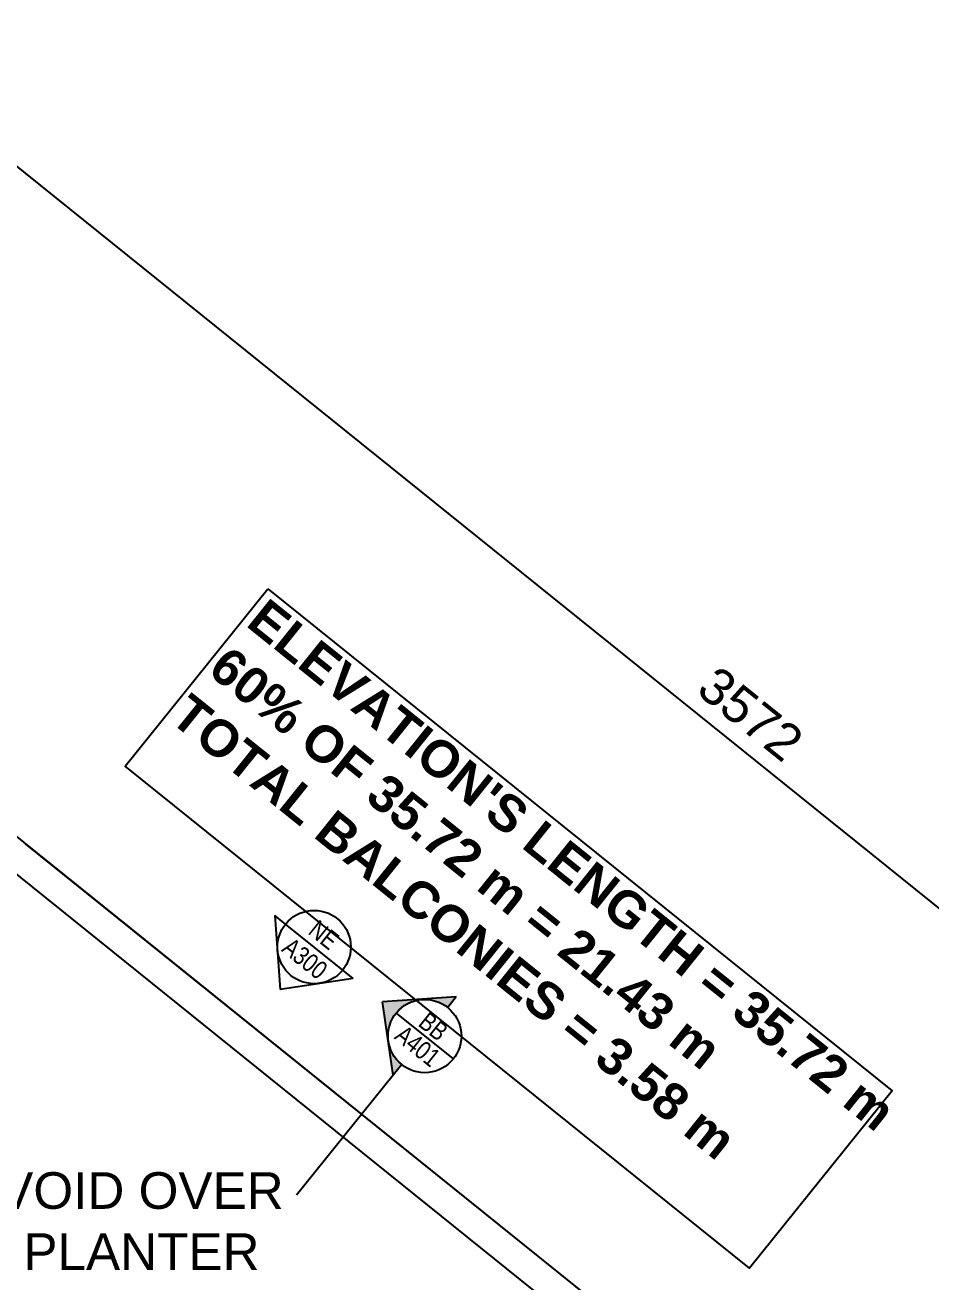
# Model space of a CAD drawing. Extents: x -0.9 to 45.6, y -8.7 to 61.5.
# Drawn here: x 26.2 to 32.38, y 46.58 to 55.15 of the extents above; entities that cross this region are included whole.
import ezdxf
from ezdxf.enums import TextEntityAlignment as Align

# ---------------------------------------------------------------- set-up
doc = ezdxf.new("R2010")
doc.units = 0
doc.header["$MEASUREMENT"] = 0
doc.header["$PDMODE"] = 35
doc.header["$PDSIZE"] = 0.3
doc.layers.get('0').update_dxf_attribs({"linetype": 'CONTINUOUS'})
doc.layers.get('DEFPOINTS').update_dxf_attribs({"linetype": 'CONTINUOUS'})
for name, color, linetype in [('60%', 7, 'CONTINUOUS'), ('A-ANNO-ELTAG', 7, 'CONTINUOUS'), ('A-ANNO-SECT-TAG', 7, 'CONTINUOUS'), ('a-dim', 3, 'CONTINUOUS'), ('A-NOMENCLATURE', 3, 'CONTINUOUS'), ('A-PROJECTION', 9, 'CONTINUOUS'), ('Parcelle$0$N-PLOT', 5, 'CONTINUOUS')]:
    doc.layers.add(name, color=color, linetype=linetype)
doc.styles.add('A100-STEXT', font='arial.ttf', dxfattribs={"height": 0.25})
doc.styles.add('BLOCK', font='arial.ttf', dxfattribs={"width": 0.8, "height": 0.25})
doc.styles.add('STYLE1', font='arial.ttf')
doc.dimstyles.new('A100-DIM', dxfattribs={"dimtxt": 0.25, "dimasz": 0.2, "dimexe": 0.1, "dimexo": 0.3, "dimgap": 0.1, "dimtad": 1, "dimlfac": 100, "dimrnd": 0.5, "dimdsep": 46, "dimtxsty": 'A100-STEXT', "dimblk1": 'OBLIQUE', "dimblk2": 'OBLIQUE', "dimsah": 1, "dimcen": -0.05, "dimdle": 0.1, "dimclrd": 15, "dimclre": 15, "dimclrt": 256, "dimadec": 0, "dimazin": 0, "dimtfac": 0.28, "dimtix": 1, "dimtmove": 2, "dimatfit": 3, "dimldrblk": 'OBLIQUE', "dimfxl": 1, "dimtolj": 1, "dimarcsym": 0})
doc.dimstyles.new('dim-law', dxfattribs={"dimtxt": 0.25, "dimasz": 0.2, "dimexe": 0.1, "dimexo": 0.3, "dimgap": 0.1, "dimtad": 1, "dimlfac": 100, "dimdsep": 46, "dimtxsty": 'A100-STEXT', "dimblk1": 'OBLIQUE', "dimblk2": 'OBLIQUE', "dimsah": 1, "dimcen": -0.05, "dimdle": 0.1, "dimclrd": 15, "dimclre": 15, "dimclrt": 256, "dimadec": 0, "dimazin": 0, "dimtfac": 0.28, "dimtix": 1, "dimtmove": 2, "dimatfit": 3, "dimldrblk": 'OBLIQUE', "dimfxl": 0.1, "dimtolj": 1, "dimarcsym": 0})

# ---------------------------------------------------------------- blocks, each defined once
blk = doc.blocks.new('SCT_TAG_L')
h = blk.add_hatch(color=256)
h.paths.add_polyline_path([(-0.3708, 0.3425), (0, 0.6851), (0, 0.5925, 0.755389), (-0.1315, 0.1299), (-0.1315, 0.1214)])
h.paths.add_polyline_path([(-0.1315, 0.1214), (-0.1315, 0.1299, 0.139348), (0, 0.0925), (0, 0)])
for p, q in [((0, 0.6851), (-0.3708, 0.3425)), ((0, 0.6851), (0, 0.5925)), ((0, 0), (-0.3708, 0.3425)), ((0, 0.0925), (0, 0)), ((0, 0), (0, -1.0515))]:
    blk.add_line(p, q)
at = {"ltscale": 4}
blk.add_line((-0.25, 0.3425), (0.25, 0.3425), dxfattribs=at)
blk.add_circle((0, 0.3425), 0.25)
at = {"color": 7, "style": 'BLOCK', "width": 0.8}
for tag, p in [('SCT.NO.', (0.0059, 0.4306)), ('DWG', (0.0059, 0.2601))]:
    blk.add_attdef(tag, text='', height=0.125, dxfattribs=at).set_placement(p, align=Align.MIDDLE)
blk = doc.blocks.new('ELTAG_D')
for p, q in [((0.005, 0), (-0.005, 0)), ((0.00685, 0), (0, -0.00742)), ((0.00685, 0), (0.005, 0)), ((-0.00685, 0), (0, -0.00742)), ((-0.005, 0), (-0.00685, 0))]:
    blk.add_line(p, q)
blk.add_circle((0, 0), 0.005)
at = {"color": 7, "style": 'BLOCK', "width": 0.8}
for tag, p in [('ELV.NO.', (0, 0.00213)), ('DWG', (0, -0.00199))]:
    blk.add_attdef(tag, text='', height=0.0025, rotation=0, dxfattribs=at).set_placement(p, align=Align.MIDDLE)
blk = doc.blocks.new('A$C0D575FD1')
at = {"layer": 'A-ANNO-ELTAG', "xscale": 49.99999999999999, "yscale": 50.00000000000001, "zscale": 50, "rotation": 321.1937092980801}
blk.add_blockref('ELTAG_D', (28.172, 48.8617), dxfattribs=at).add_auto_attribs({'ELV.NO.': 'NE', 'DWG': 'A300'})
at = {"layer": 'A-ANNO-SECT-TAG', "rotation": 321.193709363212}
blk.add_blockref('SCT_TAG_L', (28.7117, 47.9881), dxfattribs=at).add_auto_attribs({'SCT.NO.': 'BB', 'DWG': 'A401'})
blk = doc.blocks.new('_OBLIQUE')
at = {"color": 0, "linetype": 'ByBlock'}
blk.add_line((-0.5, -0.5), (0.5, 0.5), dxfattribs=at)
blk = doc.blocks.new('*D233')
at = {"layer": 'a-dim', "color": 15, "lineweight": -2}
for p, q in [((29.0856, 43.6432), (24.4022, 47.4096)), ((24.5477, 47.431), (24.5428, 47.4249)), ((29.0753, 43.79), (29.0704, 43.7838))]:
    blk.add_line(p, q, dxfattribs=at)
at = {"layer": 'DEFPOINTS', "color": 0}
for p in [(24.4801, 47.347), (24.3597, 47.1973), (28.8873, 43.5562)]:
    blk.add_point(p, dxfattribs=at)
at = {"layer": 'a-dim', "color": 15, "lineweight": -2, "xscale": 0.2, "yscale": 0.2, "zscale": 0.2}
for p, rotation in [((24.4801, 47.347), 141.1937093374611), ((29.0077, 43.7059), 321.1937093374611)]:
    blk.add_blockref('_OBLIQUE', p, dxfattribs=dict(at, rotation=rotation))
at = {"layer": 'a-dim', "insert": (26.8866, 45.7038), "char_height": 0.25, "attachment_point": 5, "rotation": 321.19371, "style": 'A100-STEXT'}
blk.add_mtext('\\A1;581', dxfattribs=at)
blk = doc.blocks.new('*D278')
at = {"layer": '60%', "color": 15, "lineweight": -2}
for p, q in [((14.1028, 57.7557), (17.1503, 61.5451)), ((17.0097, 61.5299), (45.0024, 39.0181)), ((41.9397, 35.3693), (44.9872, 39.1587))]:
    blk.add_line(p, q, dxfattribs=at)
at = {"layer": 'DEFPOINTS', "color": 0}
for p in [(13.9148, 57.5219), (44.9245, 39.0808), (41.7517, 35.1355)]:
    blk.add_point(p, dxfattribs=at)
at = {"layer": '60%', "color": 15, "lineweight": -2, "xscale": 0.2, "yscale": 0.2, "zscale": 0.2}
for p, rotation in [((17.0876, 61.4672), 141.1937093848894), ((44.9245, 39.0808), 321.1937093848894)]:
    blk.add_blockref('_OBLIQUE', p, dxfattribs=dict(at, rotation=rotation))
at = {"layer": '60%', "insert": (31.1488, 50.4514), "char_height": 0.25, "attachment_point": 5, "rotation": 321.19371, "style": 'A100-STEXT'}
blk.add_mtext('\\A1;3572', dxfattribs=at)

msp = doc.modelspace()

# ---------------------------------------------------------------- linework, layer by layer
at = {"layer": '60%'}
msp.add_lwpolyline([(27.85675, 51.3049), (32.11389, 47.8813), (31.1407, 46.67117), (26.88356, 50.09477)], close=True, dxfattribs=at)
at = {"layer": 'A-PROJECTION'}
for p, q in [((26.20083, 49.5664), (30.76735, 45.894)), ((26.07549, 49.41054), (30.64201, 45.73814))]:
    msp.add_line(p, q, dxfattribs=at)
at = {"layer": 'Parcelle$0$N-PLOT'}
msp.add_line((15.99494, 57.77399), (41.90837, 36.93437), dxfattribs=at)

# ---------------------------------------------------------------- block references
at = {"layer": 'A-ANNO-SECT-TAG'}
msp.add_blockref('A$C0D575FD1', (0, 0), dxfattribs=at)

# ---------------------------------------------------------------- texts
at = {"layer": '60%', "insert": (27.85546, 51.25151), "char_height": 0.5, "width": 8.6831907, "attachment_point": 1, "rotation": 321.193709, "style": 'STYLE1'}
msp.add_mtext("{\\fArial|b1|i0|c0|p34;\\H0.5x;ELEVATION'S LENGTH = 35.72 m\\P60% OF 35.72 m = 21.43 m\\PTOTAL BALCONIES = 3.58 m}", dxfattribs=at)
at = {"layer": 'A-NOMENCLATURE', "insert": (26.99421, 47.32635), "char_height": 0.25, "width": 7.586, "attachment_point": 2, "style": 'A100-STEXT'}
msp.add_mtext('VOID OVER\\PPLANTER', dxfattribs=at)

# ---------------------------------------------------------------- dimensions: what is measured, and where the dimension line sits
at = {"layer": '60%'}
dim = msp.add_aligned_dim(p1=(13.91484, 57.521928), p2=(41.751696, 35.135489), distance=5.062794, dimstyle='A100-DIM', dxfattribs=at)
dim.commit()
dim.dimension.update_dxf_attribs({"geometry": '*D278', "text_midpoint": (31.148783, 50.45145)})
at = {"layer": 'a-dim'}
dim = msp.add_aligned_dim(p1=(28.88728, 43.55619), p2=(24.35973, 47.19725), distance=-0.19212, dimstyle='dim-law', dxfattribs=at)
dim.commit()
dim.dimension.update_dxf_attribs({"geometry": '*D233', "text_midpoint": (26.88657, 45.70383)})

doc.saveas('drawing.dxf')
